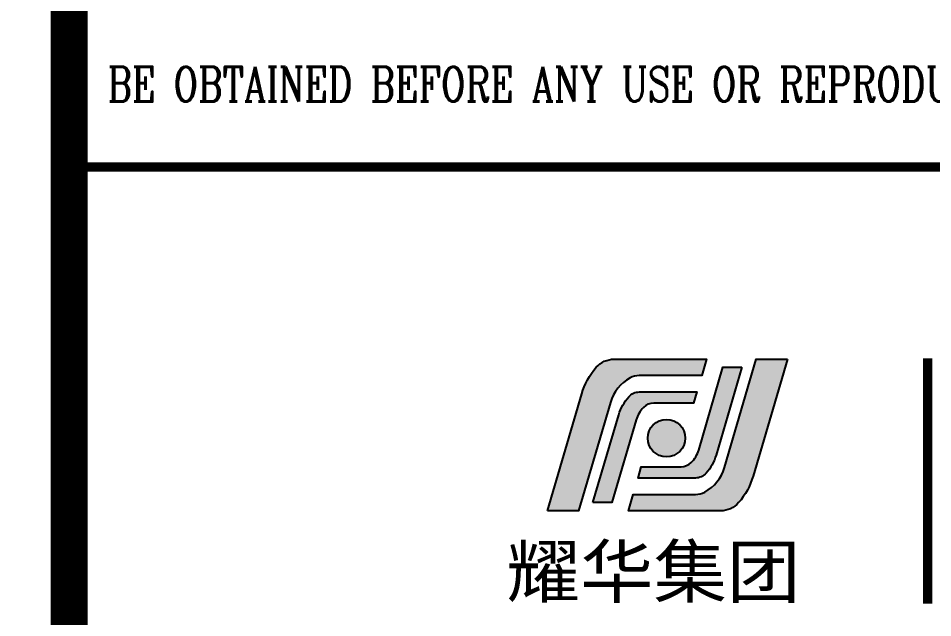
# Model space of a CAD drawing. Extents: x -138012 to 2129925, y -311560 to 0.
# Drawn here: x 15844 to 19305, y -132537 to -130268 of the extents above; entities that cross this region are included whole.
import ezdxf

# ---------------------------------------------------------------- set-up
doc = ezdxf.new("R2010")
doc.units = 0
doc.header["$LTSCALE"] = 1000
doc.header["$MEASUREMENT"] = 0
for name, color, linetype in [('3', 3, 'CONTINUOUS'), ('TEXT', 7, 'CONTINUOUS'), ('图框', 4, 'CONTINUOUS'), ('家具', 35, 'CONTINUOUS')]:
    doc.layers.add(name, color=color, linetype=linetype)
doc.styles.add('-黑体', font='simhei.ttf', dxfattribs={"width": 0.8})
doc.styles.add('MIMI-TKWZ', font='romanc.shx', dxfattribs={"width": 0.75, "oblique": 15, "bigfont": 'bigfont.shx'})

# ---------------------------------------------------------------- blocks, each defined once
blk = doc.blocks.new('yhlogo01')
at = {"layer": '家具'}
h = blk.add_hatch(color=5, dxfattribs=at)
h.dxf.hatch_style = 1
h.paths.add_polyline_path([(243496.4297811407, -10479.33175228268, 0.2174727721033012), (243118.6349315595, -10651.80915515404, 0.1075559214367939), (242812.8083269913, -11211.68171805657), (242090.9063861661, -13669.64493794192), (242748.8166466388, -13669.64493794192), (243418.1854214451, -11389.6694430011, -0.19717890885757), (243830.3649421591, -10874.52929703217, -0.1273347370917847), (244024.4521864142, -10824.2865580254), (245336.0998570008, -10824.2865580254), (245437.4898118477, -10479.33175228268)])
h = blk.add_hatch(color=5, dxfattribs=at)
h.dxf.hatch_style = 1
h.paths.add_polyline_path([(245735.4472798892, -13669.64493794192, 0.2174727721032802), (246113.2421294704, -13497.1675350706, 0.1075559214368167), (246419.0687340387, -12937.29497216795), (247140.9706748639, -10479.33175228268), (246483.0604143911, -10479.33175228268), (245813.6916395846, -12759.30724722437, -0.1971789088572864), (245401.5121188709, -13274.4473931924, -0.1273347370917942), (245207.4248746158, -13324.69013219917), (243895.7772040291, -13324.69013219917), (243794.3872491822, -13669.64493794192)])
h = blk.add_hatch(color=5, dxfattribs=at)
h.dxf.hatch_style = 1
h.paths.add_polyline_path([(245430.8611899983, -12877.86638939462, 0.1093664727785229), (245639.453722176, -12499.22633192304), (246182.0387513717, -10651.80915515404), (245784.2922744539, -10651.80915515404), (245272.9346151327, -12391.57994706894, -0.1253067589665132), (245117.453680721, -12653.93890134204, -0.1991992421947447), (244905.0876318119, -12742.04113997891), (244067.0308118332, -12742.04113997888), (243997.167158876, -12979.73532645646), (245205.5967189892, -12979.73532645646, 0.2155993663494431)])
h = blk.add_hatch(color=5, dxfattribs=at)
h.dxf.hatch_style = 1
h.paths.add_polyline_path([(243801.0158710317, -11271.11030082994, 0.10936647277854), (243592.4233388539, -11649.7503583016), (243049.8383096582, -13497.16753507056), (243447.584786576, -13497.16753507056), (243958.942445897, -11757.39674315657, -0.1253067589668707), (244114.4233803088, -11495.03778888262, -0.1991992421947921), (244326.7894292181, -11406.93555024569), (245164.8462491967, -11406.93555024569), (245234.7099021539, -11169.24136376812), (244026.2803420408, -11169.24136376812, 0.2155993663494261)])
h = blk.add_hatch(color=1, dxfattribs=at)
h.dxf.hatch_style = 1
h.paths.add_polyline_path([(244990.8879417925, -12140.39006664162, 1), (244202.3736493761, -12140.39006664162, 1)])
at = {"layer": '家具', "color": 5}
for points in [[(242090.9063861661, -13669.64493794192), (242812.8083269913, -11211.68171805657, -0.1075559214367966), (243118.6349315595, -10651.80915515403, -0.2174727721032954), (243496.4297811407, -10479.33175228268), (245437.4898118477, -10479.33175228268), (245336.0998570008, -10824.2865580254), (244024.4521864141, -10824.2865580254, 0.127334737091765), (243830.3649421591, -10874.52929703217, 0.1971247319399929), (243418.2364854845, -11389.49551083859), (242748.8166466388, -13669.64493794192)], [(247140.9706748639, -10479.33175228268), (246419.0687340387, -12937.29497216802, -0.1075559214367966), (246113.2421294704, -13497.16753507056, -0.2174727721032954), (245735.4472798892, -13669.64493794192), (243794.3872491822, -13669.64493794192), (243895.7772040291, -13324.69013219917), (245207.4248746158, -13324.69013219917, 0.127334737091765), (245401.5121188708, -13274.44739319241, 0.1971247319399929), (245813.6405755455, -12759.481179386), (246483.0604143911, -10479.33175228268)], [(246182.0387513717, -10651.80915515404), (245639.453722176, -12499.22633192298, -0.109366472778548), (245430.8611899982, -12877.86638939465, -0.2155993663494469), (245205.5967189892, -12979.73532645646), (243997.167158876, -12979.73532645646), (244067.0308118332, -12742.04113997888), (244905.0876318119, -12742.04113997891, 0.1991992421947874), (245117.4536807211, -12653.93890134198, 0.1253067589663713), (245272.9346151326, -12391.5799470692), (245784.2922744539, -10651.80915515404)], [(243049.8383096582, -13497.16753507056), (243592.4233388539, -11649.75035830162, -0.109366472778548), (243801.0158710317, -11271.11030082994, -0.2155993663494469), (244026.2803420408, -11169.24136376812), (245234.7099021539, -11169.24136376812), (245164.8462491967, -11406.93555024569), (244326.7894292181, -11406.93555024569, 0.1991992421947874), (244114.4233803088, -11495.03778888261, 0.1253067589663713), (243958.9424458974, -11757.39674315539), (243447.584786576, -13497.16753507056)]]:
    blk.add_lwpolyline(points, format="xyb", close=True, dxfattribs=at)
at = {"layer": '家具', "color": 1}
blk.add_circle((244596.6307955843, -12140.39006664162), 394.2571462081978, dxfattribs=at)
blk = doc.blocks.new('564563')
at = {"layer": '3', "const_width": 35}
blk.add_lwpolyline([(192816.3994848635, -139956.3046060902), (192816.3994848635, -140885.4261373255)], dxfattribs=at)
at = {"layer": '图框', "const_width": 140}
blk.add_lwpolyline([(196066.7836258814, -136041.4486648225), (189566.7836258814, -136041.4486648225), (189566.7836258813, -193441.4486648225), (196066.7836258813, -193441.4486648225)], close=True, dxfattribs=at)
at = {"layer": '图框', "const_width": 35}
blk.add_lwpolyline([(189566.7836258814, -139232.28371285), (196067.5519079173, -139232.28371285)], dxfattribs=at)
at = {"layer": '家具', "xscale": 0.1800000000512227, "yscale": 0.1800000000512227, "zscale": 0.1800000000512227}
blk.add_blockref('yhlogo01', (147800.7864348955, -138073.4368056619), dxfattribs=at)
at = {"layer": '3', "style": '-黑体', "width": 1.05}
blk.add_text('耀华集团', height=194.1628574223477, dxfattribs=at).set_placement((191222.8524009205, -140861.1590265062))
at = {"layer": '图框', "style": 'MIMI-TKWZ', "width": 0.75}
blk.add_text(' BE OBTAINED BEFORE ANY USE OR REPRODUCTION OF THIS DRAWING.', height=131.7918195, dxfattribs=at).set_placement((189644.0922277538, -138984.5411016753))

msp = doc.modelspace()

# ---------------------------------------------------------------- linework, layer by layer
at = {"layer": '3', "const_width": 100}
msp.add_lwpolyline([(-58063.77936171897, -127639.4525732108), (16036.22063828103, -127639.4525732108), (16036.22063828091, -185039.4525732107), (-58063.77936171909, -185039.4525732107)], close=True, dxfattribs=at)

# ---------------------------------------------------------------- block references
at = {"layer": 'TEXT'}
msp.add_blockref('564563', (-173530.5642264244, 8401.995801833342), dxfattribs=at)

doc.saveas('drawing.dxf')
